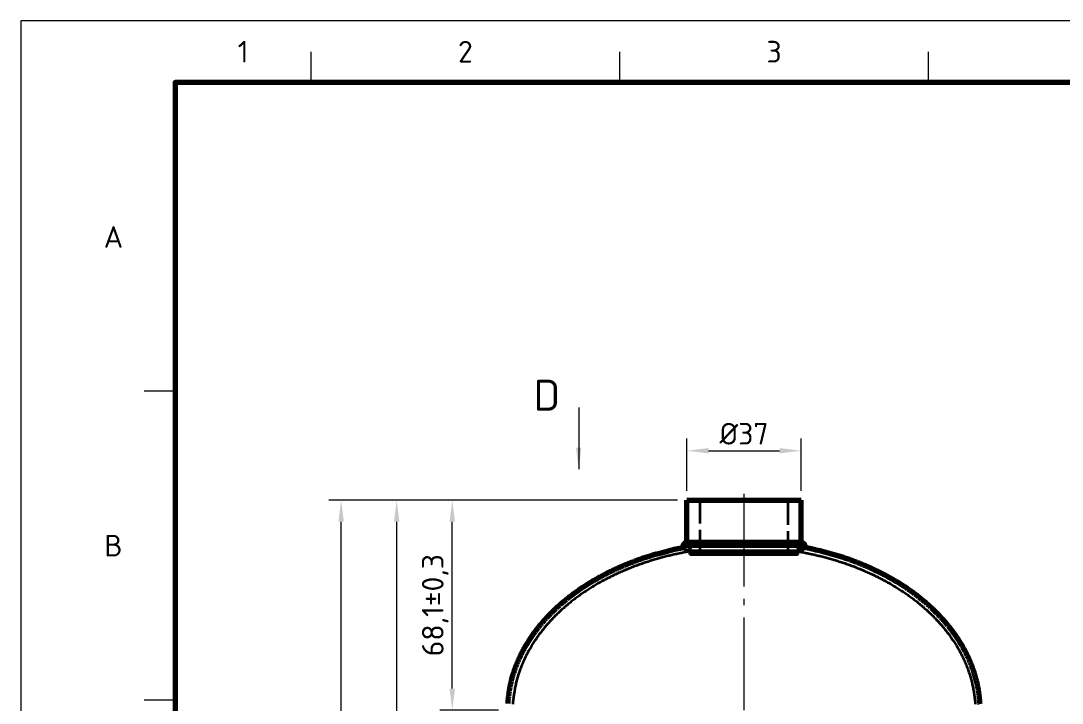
# Model space of a CAD drawing. Header units: millimetres. Extents: x 0 to 594, y 0 to 420.
# Drawn here: x 0 to 168.7, y 309.5 to 420 of the extents above; entities that cross this region are included whole.
import ezdxf
from ezdxf.enums import TextEntityAlignment as Align

# ---------------------------------------------------------------- set-up
doc = ezdxf.new("R2010")
doc.units = ezdxf.units.MM
doc.linetypes.add('IRAM-E-TRAZOS', pattern=[5, 4, -1])
doc.linetypes.add('IRAM-F-TRAZO-PUNTO', pattern=[20, 15, -2, 1, -2])
for name, color, linetype, lineweight in [('01-VISIBLE', 7, 'CONTINUOUS', 70), ('02-OCULTA', 4, 'IRAM-E-TRAZOS', 35), ('03-EJE', 1, 'IRAM-F-TRAZO-PUNTO', 18), ('04-COTA', 3, 'CONTINUOUS', 18), ('06-TEXTO', 7, 'CONTINUOUS', 25), ('07-RECUADRO', 7, 'CONTINUOUS', 70), ('08-FINA', 5, 'CONTINUOUS', 18)]:
    doc.layers.add(name, color=color, linetype=linetype, lineweight=lineweight)
doc.styles.add('ISO3098', font='isocpeur.ttf')
doc.dimstyles.new('FLAMA-IRAM', dxfattribs={"dimtxt": 3.5, "dimasz": 3.5, "dimexe": 2, "dimexo": 1.5, "dimgap": 1, "dimtad": 1, "dimdec": 1, "dimtxsty": 'ISO3098', "dimblk": 'IRAM_FLECHA', "dimblk1": 'IRAM_FLECHA', "dimblk2": 'IRAM_FLECHA', "dimcen": 2.5, "dimclrd": 3, "dimclre": 3, "dimclrt": 3, "dimazin": 3, "dimtfac": 1, "dimtmove": 0, "dimatfit": 3, "dimlwd": 18, "dimlwe": 18})

# ---------------------------------------------------------------- blocks, each defined once
blk = doc.blocks.new('IRAM_FLECHA')
blk.add_solid([(0, 0), (-1, 0.125), (-1, -0.125)])

msp = doc.modelspace()

# ---------------------------------------------------------------- hatches: boundary and pattern name
at = {"layer": '08-FINA'}
h = msp.add_hatch(color=7, dxfattribs=at)
h.dxf.hatch_style = 1
h.paths.add_polyline_path([(90.35, 347.375), (90.787, 350.875), (89.912, 350.875)])

# ---------------------------------------------------------------- linework, layer by layer
at = {"layer": '01-VISIBLE'}
for p, q in [((107.875, 335.515), (107.875, 342.375)), ((126.375, 335.515), (126.375, 342.375))]:
    msp.add_line(p, q, dxfattribs=at)
for points in [[(107.875, 342.375), (108.076, 342.375), (108.277, 342.375), (108.478, 342.375), (108.679, 342.375), (108.88, 342.375), (109.082, 342.375), (109.283, 342.375), (109.484, 342.375), (109.685, 342.375), (109.886, 342.375), (110.087, 342.375), (110.288, 342.375), (110.489, 342.375), (110.69, 342.375), (110.891, 342.375), (111.092, 342.375), (111.293, 342.375), (111.495, 342.375), (111.696, 342.375), (111.897, 342.375), (112.098, 342.375), (112.299, 342.375), (112.5, 342.375), (112.701, 342.375), (112.902, 342.375), (113.103, 342.375), (113.304, 342.375), (113.505, 342.375), (113.707, 342.375), (113.908, 342.375), (114.109, 342.375), (114.31, 342.375), (114.511, 342.375), (114.712, 342.375), (114.913, 342.375), (115.114, 342.375), (115.315, 342.375), (115.516, 342.375), (115.717, 342.375), (115.918, 342.375), (116.12, 342.375), (116.321, 342.375), (116.522, 342.375), (116.723, 342.375), (116.924, 342.375), (117.125, 342.375), (117.326, 342.375), (117.527, 342.375), (117.728, 342.375), (117.929, 342.375), (118.13, 342.375), (118.332, 342.375), (118.533, 342.375), (118.734, 342.375), (118.935, 342.375), (119.136, 342.375), (119.337, 342.375), (119.538, 342.375), (119.739, 342.375), (119.94, 342.375), (120.141, 342.375), (120.342, 342.375), (120.543, 342.375), (120.745, 342.375), (120.946, 342.375), (121.147, 342.375), (121.348, 342.375), (121.549, 342.375), (121.75, 342.375), (121.951, 342.375), (122.152, 342.375), (122.353, 342.375), (122.554, 342.375), (122.755, 342.375), (122.957, 342.375), (123.158, 342.375), (123.359, 342.375), (123.56, 342.375), (123.761, 342.375), (123.962, 342.375), (124.163, 342.375), (124.364, 342.375), (124.565, 342.375), (124.766, 342.375), (124.967, 342.375), (125.168, 342.375), (125.37, 342.375), (125.571, 342.375), (125.772, 342.375), (125.973, 342.375), (126.174, 342.375), (126.375, 342.375)], [(78.906, 309.454), (78.919, 309.655), (78.933, 309.855), (78.95, 310.055), (78.968, 310.255), (78.989, 310.455), (79.012, 310.655), (79.037, 310.854), (79.064, 311.053), (79.093, 311.252), (79.124, 311.451), (79.157, 311.649), (79.192, 311.847), (79.229, 312.044), (79.268, 312.241), (79.309, 312.438), (79.352, 312.634), (79.396, 312.83), (79.443, 313.025), (79.492, 313.22), (79.542, 313.415), (79.595, 313.609), (79.649, 313.802), (79.706, 313.995), (79.764, 314.187), (79.824, 314.379), (79.886, 314.57), (79.949, 314.761), (80.015, 314.951), (80.082, 315.14), (80.151, 315.328), (80.222, 315.516), (80.295, 315.704), (80.369, 315.89), (80.446, 316.076), (80.523, 316.261), (80.603, 316.446), (80.684, 316.63), (80.767, 316.813), (80.852, 316.995), (80.938, 317.176), (81.026, 317.357), (81.115, 317.537), (81.206, 317.716), (81.299, 317.894), (81.393, 318.072), (81.489, 318.248), (81.586, 318.424), (81.685, 318.599), (81.785, 318.773), (81.887, 318.947), (81.99, 319.119), (82.095, 319.29), (82.201, 319.461), (82.308, 319.631), (82.417, 319.8), (82.527, 319.968), (82.639, 320.135), (82.752, 320.301), (82.866, 320.466), (82.982, 320.63), (83.098, 320.794), (83.216, 320.957), (83.336, 321.118), (83.456, 321.279), (83.578, 321.439), (83.701, 321.598), (83.825, 321.755), (83.951, 321.912), (84.077, 322.068), (84.205, 322.223), (84.334, 322.377), (84.464, 322.531), (84.595, 322.683), (84.728, 322.834), (84.861, 322.984), (84.995, 323.133), (85.131, 323.282), (85.267, 323.429), (85.405, 323.576), (85.544, 323.721), (85.683, 323.866), (85.824, 324.009), (85.965, 324.152), (86.108, 324.293), (86.251, 324.434), (86.396, 324.574), (86.541, 324.713), (86.687, 324.85), (86.834, 324.987), (86.982, 325.123), (87.131, 325.258), (87.281, 325.392), (87.431, 325.525), (87.583, 325.657), (87.735, 325.788), (87.888, 325.918), (88.042, 326.047), (88.197, 326.175), (88.352, 326.303), (88.508, 326.429), (88.665, 326.554), (88.823, 326.679), (88.982, 326.802), (89.141, 326.925), (89.301, 327.046), (89.462, 327.167), (89.623, 327.286), (89.785, 327.405), (89.948, 327.523), (90.111, 327.64), (90.275, 327.756), (90.44, 327.871), (90.606, 327.985), (90.772, 328.098), (90.938, 328.21), (91.106, 328.321), (91.273, 328.432), (91.442, 328.541), (91.611, 328.649), (91.781, 328.757), (91.951, 328.864), (92.122, 328.969), (92.293, 329.074), (92.465, 329.178), (92.638, 329.281), (92.811, 329.383), (92.984, 329.485), (93.158, 329.585), (93.333, 329.684), (93.508, 329.783), (93.684, 329.88), (93.86, 329.977), (94.036, 330.073), (94.213, 330.168), (94.391, 330.262), (94.569, 330.356), (94.747, 330.448), (94.926, 330.54), (95.105, 330.63), (95.285, 330.72), (95.465, 330.809), (95.646, 330.897), (95.827, 330.984), (96.008, 331.07), (96.19, 331.155), (96.373, 331.239), (96.556, 331.322), (96.739, 331.404), (96.923, 331.486), (97.107, 331.566), (97.291, 331.646), (97.476, 331.725), (97.661, 331.803), (97.846, 331.88), (98.032, 331.957), (98.218, 332.032), (98.405, 332.107), (98.591, 332.182), (98.778, 332.255), (98.965, 332.328), (99.153, 332.401), (99.341, 332.472), (99.529, 332.543), (99.717, 332.614), (99.905, 332.683), (100.094, 332.752), (100.283, 332.82), (100.472, 332.887), (100.662, 332.953), (100.852, 333.018), (101.043, 333.081), (101.234, 333.144), (101.425, 333.204), (101.617, 333.264), (101.809, 333.323), (102.002, 333.38), (102.195, 333.437), (102.388, 333.492), (102.581, 333.547), (102.775, 333.6), (102.969, 333.653), (103.163, 333.705), (103.357, 333.757), (103.551, 333.808), (103.746, 333.858), (103.94, 333.909), (104.135, 333.959), (104.329, 334.009), (104.524, 334.059), (104.718, 334.109), (104.913, 334.159), (105.107, 334.211), (105.301, 334.263), (105.494, 334.319), (105.687, 334.374), (105.882, 334.423), (106.078, 334.466), (106.275, 334.506), (106.472, 334.544), (106.67, 334.581), (106.868, 334.617), (107.066, 334.652), (107.264, 334.686)], [(107.875, 335.515), (107.709, 335.493), (107.555, 335.429), (107.422, 335.328), (107.321, 335.195), (107.257, 335.041), (107.235, 334.875)], [(107.875, 335.515), (107.875, 335.515), (107.875, 335.515), (107.875, 335.515), (107.875, 335.515), (107.875, 335.515), (107.875, 335.515)], [(126.375, 335.515), (126.174, 335.515), (125.973, 335.515), (125.772, 335.515), (125.571, 335.515), (125.37, 335.515), (125.168, 335.515), (124.967, 335.515), (124.766, 335.515), (124.565, 335.515), (124.364, 335.515), (124.163, 335.515), (123.962, 335.515), (123.761, 335.515), (123.56, 335.515), (123.359, 335.515), (123.158, 335.515), (122.957, 335.515), (122.755, 335.515), (122.554, 335.515), (122.353, 335.515), (122.152, 335.515), (121.951, 335.515), (121.75, 335.515), (121.549, 335.515), (121.348, 335.515), (121.147, 335.515), (120.946, 335.515), (120.745, 335.515), (120.543, 335.515), (120.342, 335.515), (120.141, 335.515), (119.94, 335.515), (119.739, 335.515), (119.538, 335.515), (119.337, 335.515), (119.136, 335.515), (118.935, 335.515), (118.734, 335.515), (118.533, 335.515), (118.332, 335.515), (118.13, 335.515), (117.929, 335.515), (117.728, 335.515), (117.527, 335.515), (117.326, 335.515), (117.125, 335.515), (116.924, 335.515), (116.723, 335.515), (116.522, 335.515), (116.321, 335.515), (116.12, 335.515), (115.918, 335.515), (115.717, 335.515), (115.516, 335.515), (115.315, 335.515), (115.114, 335.515), (114.913, 335.515), (114.712, 335.515), (114.511, 335.515), (114.31, 335.515), (114.109, 335.515), (113.908, 335.515), (113.707, 335.515), (113.505, 335.515), (113.304, 335.515), (113.103, 335.515), (112.902, 335.515), (112.701, 335.515), (112.5, 335.515), (112.299, 335.515), (112.098, 335.515), (111.897, 335.515), (111.696, 335.515), (111.495, 335.515), (111.293, 335.515), (111.092, 335.515), (110.891, 335.515), (110.69, 335.515), (110.489, 335.515), (110.288, 335.515), (110.087, 335.515), (109.886, 335.515), (109.685, 335.515), (109.484, 335.515), (109.283, 335.515), (109.082, 335.515), (108.88, 335.515), (108.679, 335.515), (108.478, 335.515), (108.277, 335.515), (108.076, 335.515), (107.875, 335.515)], [(155.349, 309.347), (155.338, 309.547), (155.325, 309.747), (155.309, 309.946), (155.292, 310.146), (155.272, 310.345), (155.251, 310.544), (155.227, 310.742), (155.201, 310.941), (155.174, 311.139), (155.144, 311.337), (155.112, 311.534), (155.079, 311.731), (155.043, 311.928), (155.006, 312.125), (154.966, 312.321), (154.925, 312.517), (154.881, 312.712), (154.836, 312.907), (154.789, 313.101), (154.739, 313.295), (154.688, 313.488), (154.635, 313.681), (154.58, 313.874), (154.523, 314.066), (154.465, 314.257), (154.404, 314.448), (154.342, 314.638), (154.278, 314.827), (154.212, 315.016), (154.144, 315.204), (154.075, 315.392), (154.004, 315.579), (153.931, 315.765), (153.856, 315.951), (153.78, 316.136), (153.701, 316.32), (153.622, 316.503), (153.54, 316.686), (153.457, 316.868), (153.372, 317.049), (153.286, 317.23), (153.198, 317.409), (153.109, 317.588), (153.017, 317.767), (152.925, 317.944), (152.831, 318.12), (152.735, 318.296), (152.638, 318.471), (152.539, 318.645), (152.439, 318.818), (152.337, 318.99), (152.234, 319.162), (152.129, 319.332), (152.024, 319.502), (151.916, 319.671), (151.808, 319.839), (151.698, 320.006), (151.586, 320.172), (151.473, 320.338), (151.359, 320.502), (151.244, 320.665), (151.127, 320.828), (151.01, 320.99), (150.891, 321.15), (150.77, 321.31), (150.649, 321.469), (150.526, 321.627), (150.402, 321.784), (150.277, 321.94), (150.15, 322.095), (150.023, 322.25), (149.894, 322.403), (149.765, 322.555), (149.634, 322.707), (149.502, 322.857), (149.369, 323.006), (149.235, 323.155), (149.1, 323.303), (148.964, 323.449), (148.827, 323.595), (148.689, 323.74), (148.55, 323.883), (148.41, 324.026), (148.268, 324.168), (148.126, 324.309), (147.984, 324.449), (147.84, 324.588), (147.695, 324.726), (147.549, 324.863), (147.403, 324.999), (147.255, 325.135), (147.107, 325.269), (146.958, 325.402), (146.808, 325.535), (146.657, 325.666), (146.505, 325.796), (146.353, 325.926), (146.199, 326.054), (146.045, 326.182), (145.89, 326.309), (145.735, 326.434), (145.578, 326.559), (145.421, 326.683), (145.263, 326.806), (145.105, 326.928), (144.945, 327.049), (144.785, 327.169), (144.625, 327.288), (144.463, 327.406), (144.301, 327.524), (144.138, 327.64), (143.975, 327.756), (143.811, 327.87), (143.646, 327.984), (143.481, 328.096), (143.315, 328.208), (143.148, 328.319), (142.981, 328.429), (142.813, 328.538), (142.645, 328.646), (142.476, 328.753), (142.307, 328.859), (142.136, 328.964), (141.966, 329.069), (141.795, 329.172), (141.623, 329.275), (141.451, 329.377), (141.278, 329.477), (141.104, 329.577), (140.931, 329.676), (140.756, 329.775), (140.582, 329.872), (140.406, 329.968), (140.231, 330.064), (140.054, 330.159), (139.878, 330.253), (139.701, 330.346), (139.523, 330.438), (139.345, 330.529), (139.166, 330.619), (138.987, 330.709), (138.808, 330.797), (138.628, 330.885), (138.448, 330.972), (138.267, 331.058), (138.086, 331.142), (137.904, 331.226), (137.722, 331.309), (137.54, 331.392), (137.357, 331.473), (137.174, 331.553), (136.99, 331.633), (136.806, 331.711), (136.622, 331.789), (136.437, 331.866), (136.253, 331.942), (136.067, 332.018), (135.882, 332.093), (135.696, 332.167), (135.51, 332.241), (135.324, 332.313), (135.137, 332.386), (134.95, 332.457), (134.763, 332.528), (134.576, 332.598), (134.388, 332.668), (134.2, 332.737), (134.012, 332.804), (133.823, 332.871), (133.634, 332.937), (133.445, 333.001), (133.255, 333.065), (133.065, 333.127), (132.875, 333.189), (132.684, 333.249), (132.493, 333.307), (132.301, 333.365), (132.109, 333.421), (131.917, 333.477), (131.724, 333.531), (131.532, 333.585), (131.339, 333.637), (131.145, 333.689), (130.952, 333.741), (130.759, 333.792), (130.565, 333.842), (130.372, 333.893), (130.178, 333.943), (129.984, 333.993), (129.79, 334.042), (129.597, 334.092), (129.403, 334.142), (129.209, 334.193), (129.016, 334.245), (128.823, 334.299), (128.631, 334.354), (128.438, 334.406), (128.243, 334.451), (128.047, 334.492), (127.851, 334.53), (127.654, 334.567), (127.457, 334.603), (127.26, 334.638), (127.063, 334.673), (126.866, 334.707), (126.669, 334.741), (126.472, 334.774), (126.275, 334.808), (126.077, 334.841), (125.88, 334.874)], [(126.375, 335.515), (126.375, 335.515), (126.375, 335.515), (126.375, 335.515), (126.375, 335.515), (126.375, 335.515), (126.375, 335.515)]]:
    msp.add_lwpolyline(points, dxfattribs=at)
msp.add_arc((126.375, 334.875), 0.64, 0, 90, dxfattribs=at)
at = {"layer": '02-OCULTA'}
for p, q in [((110.031, 333.565), (110.031, 342.375)), ((124.219, 342.375), (124.219, 333.565)), ((107.875, 334.875), (107.875, 335.515)), ((108.37, 333.565), (108.37, 334.875)), ((108.375, 334.875), (108.375, 334.065)), ((125.875, 334.875), (125.875, 334.065)), ((125.88, 333.565), (125.88, 334.875)), ((126.375, 334.875), (126.375, 335.515))]:
    msp.add_line(p, q, dxfattribs=at)
for points in [[(126.375, 342.375), (126.174, 342.375), (125.973, 342.375), (125.772, 342.375), (125.571, 342.375), (125.37, 342.375), (125.168, 342.375), (124.967, 342.375), (124.766, 342.375), (124.565, 342.375), (124.364, 342.375), (124.163, 342.375), (123.962, 342.375), (123.761, 342.375), (123.56, 342.375), (123.359, 342.375), (123.158, 342.375), (122.957, 342.375), (122.755, 342.375), (122.554, 342.375), (122.353, 342.375), (122.152, 342.375), (121.951, 342.375), (121.75, 342.375), (121.549, 342.375), (121.348, 342.375), (121.147, 342.375), (120.946, 342.375), (120.745, 342.375), (120.543, 342.375), (120.342, 342.375), (120.141, 342.375), (119.94, 342.375), (119.739, 342.375), (119.538, 342.375), (119.337, 342.375), (119.136, 342.375), (118.935, 342.375), (118.734, 342.375), (118.533, 342.375), (118.332, 342.375), (118.13, 342.375), (117.929, 342.375), (117.728, 342.375), (117.527, 342.375), (117.326, 342.375), (117.125, 342.375), (116.924, 342.375), (116.723, 342.375), (116.522, 342.375), (116.321, 342.375), (116.12, 342.375), (115.918, 342.375), (115.717, 342.375), (115.516, 342.375), (115.315, 342.375), (115.114, 342.375), (114.913, 342.375), (114.712, 342.375), (114.511, 342.375), (114.31, 342.375), (114.109, 342.375), (113.908, 342.375), (113.707, 342.375), (113.505, 342.375), (113.304, 342.375), (113.103, 342.375), (112.902, 342.375), (112.701, 342.375), (112.5, 342.375), (112.299, 342.375), (112.098, 342.375), (111.897, 342.375), (111.696, 342.375), (111.495, 342.375), (111.293, 342.375), (111.092, 342.375), (110.891, 342.375), (110.69, 342.375), (110.489, 342.375), (110.288, 342.375), (110.087, 342.375), (109.886, 342.375), (109.685, 342.375), (109.484, 342.375), (109.283, 342.375), (109.082, 342.375), (108.88, 342.375), (108.679, 342.375), (108.478, 342.375), (108.277, 342.375), (108.076, 342.375), (107.875, 342.375)], [(124.219, 342.375), (124.016, 342.375), (123.814, 342.375), (123.611, 342.375), (123.408, 342.375), (123.206, 342.375), (123.003, 342.375), (122.8, 342.375), (122.598, 342.375), (122.395, 342.375), (122.192, 342.375), (121.989, 342.375), (121.787, 342.375), (121.584, 342.375), (121.381, 342.375), (121.179, 342.375), (120.976, 342.375), (120.773, 342.375), (120.571, 342.375), (120.368, 342.375), (120.165, 342.375), (119.963, 342.375), (119.76, 342.375), (119.557, 342.375), (119.355, 342.375), (119.152, 342.375), (118.949, 342.375), (118.746, 342.375), (118.544, 342.375), (118.341, 342.375), (118.138, 342.375), (117.936, 342.375), (117.733, 342.375), (117.53, 342.375), (117.328, 342.375), (117.125, 342.375), (116.922, 342.375), (116.72, 342.375), (116.517, 342.375), (116.314, 342.375), (116.112, 342.375), (115.909, 342.375), (115.706, 342.375), (115.504, 342.375), (115.301, 342.375), (115.098, 342.375), (114.895, 342.375), (114.693, 342.375), (114.49, 342.375), (114.287, 342.375), (114.085, 342.375), (113.882, 342.375), (113.679, 342.375), (113.477, 342.375), (113.274, 342.375), (113.071, 342.375), (112.869, 342.375), (112.666, 342.375), (112.463, 342.375), (112.261, 342.375), (112.058, 342.375), (111.855, 342.375), (111.652, 342.375), (111.45, 342.375), (111.247, 342.375), (111.044, 342.375), (110.842, 342.375), (110.639, 342.375), (110.436, 342.375), (110.234, 342.375), (110.031, 342.375)], [(110.031, 342.375), (110.234, 342.375), (110.436, 342.375), (110.639, 342.375), (110.842, 342.375), (111.044, 342.375), (111.247, 342.375), (111.45, 342.375), (111.652, 342.375), (111.855, 342.375), (112.058, 342.375), (112.261, 342.375), (112.463, 342.375), (112.666, 342.375), (112.869, 342.375), (113.071, 342.375), (113.274, 342.375), (113.477, 342.375), (113.679, 342.375), (113.882, 342.375), (114.085, 342.375), (114.287, 342.375), (114.49, 342.375), (114.693, 342.375), (114.895, 342.375), (115.098, 342.375), (115.301, 342.375), (115.504, 342.375), (115.706, 342.375), (115.909, 342.375), (116.112, 342.375), (116.314, 342.375), (116.517, 342.375), (116.72, 342.375), (116.922, 342.375), (117.125, 342.375), (117.328, 342.375), (117.53, 342.375), (117.733, 342.375), (117.936, 342.375), (118.138, 342.375), (118.341, 342.375), (118.544, 342.375), (118.746, 342.375), (118.949, 342.375), (119.152, 342.375), (119.355, 342.375), (119.557, 342.375), (119.76, 342.375), (119.963, 342.375), (120.165, 342.375), (120.368, 342.375), (120.571, 342.375), (120.773, 342.375), (120.976, 342.375), (121.179, 342.375), (121.381, 342.375), (121.584, 342.375), (121.787, 342.375), (121.989, 342.375), (122.192, 342.375), (122.395, 342.375), (122.598, 342.375), (122.8, 342.375), (123.003, 342.375), (123.206, 342.375), (123.408, 342.375), (123.611, 342.375), (123.814, 342.375), (124.016, 342.375), (124.219, 342.375)], [(108.375, 334.065), (108.177, 334.031), (107.979, 333.997), (107.782, 333.961), (107.584, 333.925), (107.387, 333.888), (107.19, 333.85), (106.993, 333.811), (106.796, 333.771), (106.599, 333.731), (106.402, 333.69), (106.206, 333.648), (106.01, 333.606), (105.814, 333.562), (105.618, 333.518), (105.422, 333.473), (105.227, 333.427), (105.031, 333.38), (104.836, 333.333), (104.641, 333.285), (104.446, 333.236), (104.252, 333.186), (104.058, 333.135), (103.863, 333.084), (103.67, 333.031), (103.476, 332.978), (103.282, 332.924), (103.089, 332.87), (102.896, 332.814), (102.704, 332.758), (102.511, 332.701), (102.319, 332.643), (102.127, 332.584), (101.935, 332.524), (101.744, 332.464), (101.552, 332.402), (101.361, 332.34), (101.171, 332.277), (100.98, 332.214), (100.79, 332.149), (100.6, 332.083), (100.411, 332.017), (100.221, 331.95), (100.032, 331.882), (99.844, 331.813), (99.655, 331.744), (99.467, 331.673), (99.28, 331.602), (99.092, 331.529), (98.905, 331.456), (98.719, 331.382), (98.532, 331.308), (98.346, 331.232), (98.161, 331.155), (97.975, 331.078), (97.79, 331), (97.606, 330.921), (97.421, 330.841), (97.238, 330.76), (97.054, 330.678), (96.871, 330.596), (96.689, 330.512), (96.506, 330.428), (96.324, 330.343), (96.143, 330.256), (95.962, 330.169), (95.782, 330.082), (95.601, 329.993), (95.422, 329.903), (95.242, 329.813), (95.064, 329.721), (94.885, 329.629), (94.708, 329.535), (94.53, 329.441), (94.353, 329.346), (94.177, 329.25), (94.001, 329.153), (93.826, 329.055), (93.651, 328.957), (93.476, 328.857), (93.303, 328.756), (93.129, 328.655), (92.957, 328.552), (92.785, 328.449), (92.613, 328.345), (92.442, 328.24), (92.271, 328.133), (92.102, 328.026), (91.932, 327.918), (91.764, 327.809), (91.596, 327.699), (91.428, 327.589), (91.261, 327.477), (91.095, 327.364), (90.93, 327.25), (90.765, 327.136), (90.601, 327.02), (90.437, 326.903), (90.274, 326.786), (90.112, 326.667), (89.951, 326.548), (89.79, 326.427), (89.63, 326.306), (89.471, 326.184), (89.312, 326.06), (89.155, 325.936), (88.998, 325.811), (88.842, 325.684), (88.686, 325.557), (88.532, 325.429), (88.378, 325.3), (88.225, 325.169), (88.073, 325.038), (87.922, 324.906), (87.771, 324.773), (87.622, 324.639), (87.473, 324.504), (87.326, 324.368), (87.179, 324.231), (87.033, 324.093), (86.888, 323.954), (86.744, 323.814), (86.601, 323.673), (86.459, 323.531), (86.318, 323.388), (86.178, 323.244), (86.039, 323.099), (85.902, 322.953), (85.765, 322.806), (85.629, 322.658), (85.494, 322.509), (85.361, 322.359), (85.228, 322.208), (85.097, 322.056), (84.967, 321.903), (84.838, 321.749), (84.71, 321.594), (84.583, 321.438), (84.458, 321.281), (84.334, 321.124), (84.211, 320.965), (84.089, 320.805), (83.969, 320.644), (83.849, 320.483), (83.731, 320.32), (83.615, 320.157), (83.5, 319.992), (83.386, 319.827), (83.273, 319.66), (83.162, 319.493), (83.052, 319.325), (82.944, 319.156), (82.837, 318.986), (82.732, 318.815), (82.628, 318.643), (82.526, 318.47), (82.425, 318.297), (82.325, 318.122), (82.228, 317.947), (82.132, 317.77), (82.037, 317.593), (81.944, 317.415), (81.853, 317.236), (81.763, 317.057), (81.675, 316.876), (81.589, 316.695), (81.505, 316.512), (81.422, 316.329), (81.342, 316.145), (81.263, 315.961), (81.185, 315.776), (81.109, 315.59), (81.034, 315.403), (80.961, 315.216), (80.89, 315.029), (80.82, 314.84), (80.752, 314.651), (80.686, 314.462), (80.622, 314.271), (80.56, 314.08), (80.5, 313.889), (80.443, 313.696), (80.388, 313.503), (80.335, 313.309), (80.285, 313.115), (80.237, 312.92), (80.191, 312.724), (80.148, 312.528), (80.108, 312.332), (80.069, 312.134), (80.033, 311.937), (79.997, 311.739), (79.962, 311.542), (79.929, 311.344), (79.897, 311.145), (79.866, 310.947), (79.835, 310.748), (79.805, 310.55), (79.775, 310.351), (79.749, 310.152), (79.727, 309.953), (79.709, 309.753), (79.697, 309.552), (79.689, 309.352)], [(107.235, 334.875), (107.257, 334.709), (107.321, 334.555), (107.422, 334.422), (107.555, 334.321), (107.709, 334.257), (107.875, 334.235)], [(107.264, 334.686), (107.449, 334.718), (107.634, 334.75), (107.819, 334.781), (108.004, 334.813), (108.19, 334.844), (108.375, 334.875)], [(126.375, 335.515), (126.174, 335.515), (125.973, 335.515), (125.772, 335.515), (125.571, 335.515), (125.37, 335.515), (125.168, 335.515), (124.967, 335.515), (124.766, 335.515), (124.565, 335.515), (124.364, 335.515), (124.163, 335.515), (123.962, 335.515), (123.761, 335.515), (123.56, 335.515), (123.359, 335.515), (123.158, 335.515), (122.957, 335.515), (122.755, 335.515), (122.554, 335.515), (122.353, 335.515), (122.152, 335.515), (121.951, 335.515), (121.75, 335.515), (121.549, 335.515), (121.348, 335.515), (121.147, 335.515), (120.946, 335.515), (120.745, 335.515), (120.543, 335.515), (120.342, 335.515), (120.141, 335.515), (119.94, 335.515), (119.739, 335.515), (119.538, 335.515), (119.337, 335.515), (119.136, 335.515), (118.935, 335.515), (118.734, 335.515), (118.533, 335.515), (118.332, 335.515), (118.13, 335.515), (117.929, 335.515), (117.728, 335.515), (117.527, 335.515), (117.326, 335.515), (117.125, 335.515), (116.924, 335.515), (116.723, 335.515), (116.522, 335.515), (116.321, 335.515), (116.12, 335.515), (115.918, 335.515), (115.717, 335.515), (115.516, 335.515), (115.315, 335.515), (115.114, 335.515), (114.913, 335.515), (114.712, 335.515), (114.511, 335.515), (114.31, 335.515), (114.109, 335.515), (113.908, 335.515), (113.707, 335.515), (113.505, 335.515), (113.304, 335.515), (113.103, 335.515), (112.902, 335.515), (112.701, 335.515), (112.5, 335.515), (112.299, 335.515), (112.098, 335.515), (111.897, 335.515), (111.696, 335.515), (111.495, 335.515), (111.293, 335.515), (111.092, 335.515), (110.891, 335.515), (110.69, 335.515), (110.489, 335.515), (110.288, 335.515), (110.087, 335.515), (109.886, 335.515), (109.685, 335.515), (109.484, 335.515), (109.283, 335.515), (109.082, 335.515), (108.88, 335.515), (108.679, 335.515), (108.478, 335.515), (108.277, 335.515), (108.076, 335.515), (107.875, 335.515)], [(107.875, 335.515), (108.073, 335.484), (108.251, 335.393), (108.393, 335.251), (108.484, 335.073), (108.515, 334.875), (108.484, 334.677), (108.393, 334.499), (108.251, 334.357), (108.073, 334.266), (107.875, 334.235)], [(126.375, 334.875), (126.174, 334.875), (125.973, 334.875), (125.772, 334.875), (125.571, 334.875), (125.37, 334.875), (125.168, 334.875), (124.967, 334.875), (124.766, 334.875), (124.565, 334.875), (124.364, 334.875), (124.163, 334.875), (123.962, 334.875), (123.761, 334.875), (123.56, 334.875), (123.359, 334.875), (123.158, 334.875), (122.957, 334.875), (122.755, 334.875), (122.554, 334.875), (122.353, 334.875), (122.152, 334.875), (121.951, 334.875), (121.75, 334.875), (121.549, 334.875), (121.348, 334.875), (121.147, 334.875), (120.946, 334.875), (120.745, 334.875), (120.543, 334.875), (120.342, 334.875), (120.141, 334.875), (119.94, 334.875), (119.739, 334.875), (119.538, 334.875), (119.337, 334.875), (119.136, 334.875), (118.935, 334.875), (118.734, 334.875), (118.533, 334.875), (118.332, 334.875), (118.13, 334.875), (117.929, 334.875), (117.728, 334.875), (117.527, 334.875), (117.326, 334.875), (117.125, 334.875), (116.924, 334.875), (116.723, 334.875), (116.522, 334.875), (116.321, 334.875), (116.12, 334.875), (115.918, 334.875), (115.717, 334.875), (115.516, 334.875), (115.315, 334.875), (115.114, 334.875), (114.913, 334.875), (114.712, 334.875), (114.511, 334.875), (114.31, 334.875), (114.109, 334.875), (113.908, 334.875), (113.707, 334.875), (113.505, 334.875), (113.304, 334.875), (113.103, 334.875), (112.902, 334.875), (112.701, 334.875), (112.5, 334.875), (112.299, 334.875), (112.098, 334.875), (111.897, 334.875), (111.696, 334.875), (111.495, 334.875), (111.293, 334.875), (111.092, 334.875), (110.891, 334.875), (110.69, 334.875), (110.489, 334.875), (110.288, 334.875), (110.087, 334.875), (109.886, 334.875), (109.685, 334.875), (109.484, 334.875), (109.283, 334.875), (109.082, 334.875), (108.88, 334.875), (108.679, 334.875), (108.478, 334.875), (108.277, 334.875), (108.076, 334.875), (107.875, 334.875)], [(107.875, 334.875), (108.076, 334.875), (108.277, 334.875), (108.478, 334.875), (108.679, 334.875), (108.88, 334.875), (109.082, 334.875), (109.283, 334.875), (109.484, 334.875), (109.685, 334.875), (109.886, 334.875), (110.087, 334.875), (110.288, 334.875), (110.489, 334.875), (110.69, 334.875), (110.891, 334.875), (111.092, 334.875), (111.293, 334.875), (111.495, 334.875), (111.696, 334.875), (111.897, 334.875), (112.098, 334.875), (112.299, 334.875), (112.5, 334.875), (112.701, 334.875), (112.902, 334.875), (113.103, 334.875), (113.304, 334.875), (113.505, 334.875), (113.707, 334.875), (113.908, 334.875), (114.109, 334.875), (114.31, 334.875), (114.511, 334.875), (114.712, 334.875), (114.913, 334.875), (115.114, 334.875), (115.315, 334.875), (115.516, 334.875), (115.717, 334.875), (115.918, 334.875), (116.12, 334.875), (116.321, 334.875), (116.522, 334.875), (116.723, 334.875), (116.924, 334.875), (117.125, 334.875), (117.326, 334.875), (117.527, 334.875), (117.728, 334.875), (117.929, 334.875), (118.13, 334.875), (118.332, 334.875), (118.533, 334.875), (118.734, 334.875), (118.935, 334.875), (119.136, 334.875), (119.337, 334.875), (119.538, 334.875), (119.739, 334.875), (119.94, 334.875), (120.141, 334.875), (120.342, 334.875), (120.543, 334.875), (120.745, 334.875), (120.946, 334.875), (121.147, 334.875), (121.348, 334.875), (121.549, 334.875), (121.75, 334.875), (121.951, 334.875), (122.152, 334.875), (122.353, 334.875), (122.554, 334.875), (122.755, 334.875), (122.957, 334.875), (123.158, 334.875), (123.359, 334.875), (123.56, 334.875), (123.761, 334.875), (123.962, 334.875), (124.163, 334.875), (124.364, 334.875), (124.565, 334.875), (124.766, 334.875), (124.967, 334.875), (125.168, 334.875), (125.37, 334.875), (125.571, 334.875), (125.772, 334.875), (125.973, 334.875), (126.174, 334.875), (126.375, 334.875)], [(107.875, 334.235), (108.076, 334.235), (108.277, 334.235), (108.478, 334.235), (108.679, 334.235), (108.88, 334.235), (109.082, 334.235), (109.283, 334.235), (109.484, 334.235), (109.685, 334.235), (109.886, 334.235), (110.087, 334.235), (110.288, 334.235), (110.489, 334.235), (110.69, 334.235), (110.891, 334.235), (111.092, 334.235), (111.293, 334.235), (111.495, 334.235), (111.696, 334.235), (111.897, 334.235), (112.098, 334.235), (112.299, 334.235), (112.5, 334.235), (112.701, 334.235), (112.902, 334.235), (113.103, 334.235), (113.304, 334.235), (113.505, 334.235), (113.707, 334.235), (113.908, 334.235), (114.109, 334.235), (114.31, 334.235), (114.511, 334.235), (114.712, 334.235), (114.913, 334.235), (115.114, 334.235), (115.315, 334.235), (115.516, 334.235), (115.717, 334.235), (115.918, 334.235), (116.12, 334.235), (116.321, 334.235), (116.522, 334.235), (116.723, 334.235), (116.924, 334.235), (117.125, 334.235), (117.326, 334.235), (117.527, 334.235), (117.728, 334.235), (117.929, 334.235), (118.13, 334.235), (118.332, 334.235), (118.533, 334.235), (118.734, 334.235), (118.935, 334.235), (119.136, 334.235), (119.337, 334.235), (119.538, 334.235), (119.739, 334.235), (119.94, 334.235), (120.141, 334.235), (120.342, 334.235), (120.543, 334.235), (120.745, 334.235), (120.946, 334.235), (121.147, 334.235), (121.348, 334.235), (121.549, 334.235), (121.75, 334.235), (121.951, 334.235), (122.152, 334.235), (122.353, 334.235), (122.554, 334.235), (122.755, 334.235), (122.957, 334.235), (123.158, 334.235), (123.359, 334.235), (123.56, 334.235), (123.761, 334.235), (123.962, 334.235), (124.163, 334.235), (124.364, 334.235), (124.565, 334.235), (124.766, 334.235), (124.967, 334.235), (125.168, 334.235), (125.37, 334.235), (125.571, 334.235), (125.772, 334.235), (125.973, 334.235), (126.174, 334.235), (126.375, 334.235)], [(107.875, 334.235), (108.076, 334.235), (108.277, 334.235), (108.478, 334.235), (108.679, 334.235), (108.88, 334.235), (109.082, 334.235), (109.283, 334.235), (109.484, 334.235), (109.685, 334.235), (109.886, 334.235), (110.087, 334.235), (110.288, 334.235), (110.489, 334.235), (110.69, 334.235), (110.891, 334.235), (111.092, 334.235), (111.293, 334.235), (111.495, 334.235), (111.696, 334.235), (111.897, 334.235), (112.098, 334.235), (112.299, 334.235), (112.5, 334.235), (112.701, 334.235), (112.902, 334.235), (113.103, 334.235), (113.304, 334.235), (113.505, 334.235), (113.707, 334.235), (113.908, 334.235), (114.109, 334.235), (114.31, 334.235), (114.511, 334.235), (114.712, 334.235), (114.913, 334.235), (115.114, 334.235), (115.315, 334.235), (115.516, 334.235), (115.717, 334.235), (115.918, 334.235), (116.12, 334.235), (116.321, 334.235), (116.522, 334.235), (116.723, 334.235), (116.924, 334.235), (117.125, 334.235), (117.326, 334.235), (117.527, 334.235), (117.728, 334.235), (117.929, 334.235), (118.13, 334.235), (118.332, 334.235), (118.533, 334.235), (118.734, 334.235), (118.935, 334.235), (119.136, 334.235), (119.337, 334.235), (119.538, 334.235), (119.739, 334.235), (119.94, 334.235), (120.141, 334.235), (120.342, 334.235), (120.543, 334.235), (120.745, 334.235), (120.946, 334.235), (121.147, 334.235), (121.348, 334.235), (121.549, 334.235), (121.75, 334.235), (121.951, 334.235), (122.152, 334.235), (122.353, 334.235), (122.554, 334.235), (122.755, 334.235), (122.957, 334.235), (123.158, 334.235), (123.359, 334.235), (123.56, 334.235), (123.761, 334.235), (123.962, 334.235), (124.163, 334.235), (124.364, 334.235), (124.565, 334.235), (124.766, 334.235), (124.967, 334.235), (125.168, 334.235), (125.37, 334.235), (125.571, 334.235), (125.772, 334.235), (125.973, 334.235), (126.174, 334.235), (126.375, 334.235)], [(125.88, 334.875), (125.679, 334.875), (125.477, 334.875), (125.276, 334.875), (125.075, 334.875), (124.874, 334.875), (124.672, 334.875), (124.471, 334.875), (124.27, 334.875), (124.069, 334.875), (123.867, 334.875), (123.666, 334.875), (123.465, 334.875), (123.264, 334.875), (123.062, 334.875), (122.861, 334.875), (122.66, 334.875), (122.459, 334.875), (122.257, 334.875), (122.056, 334.875), (121.855, 334.875), (121.653, 334.875), (121.452, 334.875), (121.251, 334.875), (121.05, 334.875), (120.848, 334.875), (120.647, 334.875), (120.446, 334.875), (120.245, 334.875), (120.043, 334.875), (119.842, 334.875), (119.641, 334.875), (119.44, 334.875), (119.238, 334.875), (119.037, 334.875), (118.836, 334.875), (118.634, 334.875), (118.433, 334.875), (118.232, 334.875), (118.031, 334.875), (117.829, 334.875), (117.628, 334.875), (117.427, 334.875), (117.226, 334.875), (117.024, 334.875), (116.823, 334.875), (116.622, 334.875), (116.421, 334.875), (116.219, 334.875), (116.018, 334.875), (115.817, 334.875), (115.616, 334.875), (115.414, 334.875), (115.213, 334.875), (115.012, 334.875), (114.81, 334.875), (114.609, 334.875), (114.408, 334.875), (114.207, 334.875), (114.005, 334.875), (113.804, 334.875), (113.603, 334.875), (113.402, 334.875), (113.2, 334.875), (112.999, 334.875), (112.798, 334.875), (112.597, 334.875), (112.395, 334.875), (112.194, 334.875), (111.993, 334.875), (111.791, 334.875), (111.59, 334.875), (111.389, 334.875), (111.188, 334.875), (110.986, 334.875), (110.785, 334.875), (110.584, 334.875), (110.383, 334.875), (110.181, 334.875), (109.98, 334.875), (109.779, 334.875), (109.578, 334.875), (109.376, 334.875), (109.175, 334.875), (108.974, 334.875), (108.773, 334.875), (108.571, 334.875), (108.37, 334.875)], [(108.37, 334.875), (108.571, 334.875), (108.773, 334.875), (108.974, 334.875), (109.175, 334.875), (109.376, 334.875), (109.578, 334.875), (109.779, 334.875), (109.98, 334.875), (110.181, 334.875), (110.383, 334.875), (110.584, 334.875), (110.785, 334.875), (110.986, 334.875), (111.188, 334.875), (111.389, 334.875), (111.59, 334.875), (111.791, 334.875), (111.993, 334.875), (112.194, 334.875), (112.395, 334.875), (112.597, 334.875), (112.798, 334.875), (112.999, 334.875), (113.2, 334.875), (113.402, 334.875), (113.603, 334.875), (113.804, 334.875), (114.005, 334.875), (114.207, 334.875), (114.408, 334.875), (114.609, 334.875), (114.81, 334.875), (115.012, 334.875), (115.213, 334.875), (115.414, 334.875), (115.616, 334.875), (115.817, 334.875), (116.018, 334.875), (116.219, 334.875), (116.421, 334.875), (116.622, 334.875), (116.823, 334.875), (117.024, 334.875), (117.226, 334.875), (117.427, 334.875), (117.628, 334.875), (117.829, 334.875), (118.031, 334.875), (118.232, 334.875), (118.433, 334.875), (118.634, 334.875), (118.836, 334.875), (119.037, 334.875), (119.238, 334.875), (119.44, 334.875), (119.641, 334.875), (119.842, 334.875), (120.043, 334.875), (120.245, 334.875), (120.446, 334.875), (120.647, 334.875), (120.848, 334.875), (121.05, 334.875), (121.251, 334.875), (121.452, 334.875), (121.653, 334.875), (121.855, 334.875), (122.056, 334.875), (122.257, 334.875), (122.459, 334.875), (122.66, 334.875), (122.861, 334.875), (123.062, 334.875), (123.264, 334.875), (123.465, 334.875), (123.666, 334.875), (123.867, 334.875), (124.069, 334.875), (124.27, 334.875), (124.471, 334.875), (124.672, 334.875), (124.874, 334.875), (125.075, 334.875), (125.276, 334.875), (125.477, 334.875), (125.679, 334.875), (125.88, 334.875)], [(125.875, 334.875), (125.674, 334.875), (125.473, 334.875), (125.272, 334.875), (125.07, 334.875), (124.869, 334.875), (124.668, 334.875), (124.467, 334.875), (124.266, 334.875), (124.065, 334.875), (123.864, 334.875), (123.662, 334.875), (123.461, 334.875), (123.26, 334.875), (123.059, 334.875), (122.858, 334.875), (122.657, 334.875), (122.455, 334.875), (122.254, 334.875), (122.053, 334.875), (121.852, 334.875), (121.651, 334.875), (121.45, 334.875), (121.249, 334.875), (121.047, 334.875), (120.846, 334.875), (120.645, 334.875), (120.444, 334.875), (120.243, 334.875), (120.042, 334.875), (119.841, 334.875), (119.639, 334.875), (119.438, 334.875), (119.237, 334.875), (119.036, 334.875), (118.835, 334.875), (118.634, 334.875), (118.432, 334.875), (118.231, 334.875), (118.03, 334.875), (117.829, 334.875), (117.628, 334.875), (117.427, 334.875), (117.226, 334.875), (117.024, 334.875), (116.823, 334.875), (116.622, 334.875), (116.421, 334.875), (116.22, 334.875), (116.019, 334.875), (115.818, 334.875), (115.616, 334.875), (115.415, 334.875), (115.214, 334.875), (115.013, 334.875), (114.812, 334.875), (114.611, 334.875), (114.409, 334.875), (114.208, 334.875), (114.007, 334.875), (113.806, 334.875), (113.605, 334.875), (113.404, 334.875), (113.203, 334.875), (113.001, 334.875), (112.8, 334.875), (112.599, 334.875), (112.398, 334.875), (112.197, 334.875), (111.996, 334.875), (111.795, 334.875), (111.593, 334.875), (111.392, 334.875), (111.191, 334.875), (110.99, 334.875), (110.789, 334.875), (110.588, 334.875), (110.386, 334.875), (110.185, 334.875), (109.984, 334.875), (109.783, 334.875), (109.582, 334.875), (109.381, 334.875), (109.18, 334.875), (108.978, 334.875), (108.777, 334.875), (108.576, 334.875), (108.375, 334.875)], [(108.375, 334.875), (108.576, 334.875), (108.777, 334.875), (108.978, 334.875), (109.18, 334.875), (109.381, 334.875), (109.582, 334.875), (109.783, 334.875), (109.984, 334.875), (110.185, 334.875), (110.386, 334.875), (110.588, 334.875), (110.789, 334.875), (110.99, 334.875), (111.191, 334.875), (111.392, 334.875), (111.593, 334.875), (111.795, 334.875), (111.996, 334.875), (112.197, 334.875), (112.398, 334.875), (112.599, 334.875), (112.8, 334.875), (113.001, 334.875), (113.203, 334.875), (113.404, 334.875), (113.605, 334.875), (113.806, 334.875), (114.007, 334.875), (114.208, 334.875), (114.409, 334.875), (114.611, 334.875), (114.812, 334.875), (115.013, 334.875), (115.214, 334.875), (115.415, 334.875), (115.616, 334.875), (115.818, 334.875), (116.019, 334.875), (116.22, 334.875), (116.421, 334.875), (116.622, 334.875), (116.823, 334.875), (117.024, 334.875), (117.226, 334.875), (117.427, 334.875), (117.628, 334.875), (117.829, 334.875), (118.03, 334.875), (118.231, 334.875), (118.432, 334.875), (118.634, 334.875), (118.835, 334.875), (119.036, 334.875), (119.237, 334.875), (119.438, 334.875), (119.639, 334.875), (119.841, 334.875), (120.042, 334.875), (120.243, 334.875), (120.444, 334.875), (120.645, 334.875), (120.846, 334.875), (121.047, 334.875), (121.249, 334.875), (121.45, 334.875), (121.651, 334.875), (121.852, 334.875), (122.053, 334.875), (122.254, 334.875), (122.455, 334.875), (122.657, 334.875), (122.858, 334.875), (123.059, 334.875), (123.26, 334.875), (123.461, 334.875), (123.662, 334.875), (123.864, 334.875), (124.065, 334.875), (124.266, 334.875), (124.467, 334.875), (124.668, 334.875), (124.869, 334.875), (125.07, 334.875), (125.272, 334.875), (125.473, 334.875), (125.674, 334.875), (125.875, 334.875)], [(125.875, 334.065), (125.674, 334.065), (125.473, 334.065), (125.272, 334.065), (125.07, 334.065), (124.869, 334.065), (124.668, 334.065), (124.467, 334.065), (124.266, 334.065), (124.065, 334.065), (123.864, 334.065), (123.662, 334.065), (123.461, 334.065), (123.26, 334.065), (123.059, 334.065), (122.858, 334.065), (122.657, 334.065), (122.455, 334.065), (122.254, 334.065), (122.053, 334.065), (121.852, 334.065), (121.651, 334.065), (121.45, 334.065), (121.249, 334.065), (121.047, 334.065), (120.846, 334.065), (120.645, 334.065), (120.444, 334.065), (120.243, 334.065), (120.042, 334.065), (119.841, 334.065), (119.639, 334.065), (119.438, 334.065), (119.237, 334.065), (119.036, 334.065), (118.835, 334.065), (118.634, 334.065), (118.432, 334.065), (118.231, 334.065), (118.03, 334.065), (117.829, 334.065), (117.628, 334.065), (117.427, 334.065), (117.226, 334.065), (117.024, 334.065), (116.823, 334.065), (116.622, 334.065), (116.421, 334.065), (116.22, 334.065), (116.019, 334.065), (115.818, 334.065), (115.616, 334.065), (115.415, 334.065), (115.214, 334.065), (115.013, 334.065), (114.812, 334.065), (114.611, 334.065), (114.409, 334.065), (114.208, 334.065), (114.007, 334.065), (113.806, 334.065), (113.605, 334.065), (113.404, 334.065), (113.203, 334.065), (113.001, 334.065), (112.8, 334.065), (112.599, 334.065), (112.398, 334.065), (112.197, 334.065), (111.996, 334.065), (111.795, 334.065), (111.593, 334.065), (111.392, 334.065), (111.191, 334.065), (110.99, 334.065), (110.789, 334.065), (110.588, 334.065), (110.386, 334.065), (110.185, 334.065), (109.984, 334.065), (109.783, 334.065), (109.582, 334.065), (109.381, 334.065), (109.18, 334.065), (108.978, 334.065), (108.777, 334.065), (108.576, 334.065), (108.375, 334.065)], [(108.375, 334.065), (108.576, 334.065), (108.777, 334.065), (108.978, 334.065), (109.18, 334.065), (109.381, 334.065), (109.582, 334.065), (109.783, 334.065), (109.984, 334.065), (110.185, 334.065), (110.386, 334.065), (110.588, 334.065), (110.789, 334.065), (110.99, 334.065), (111.191, 334.065), (111.392, 334.065), (111.593, 334.065), (111.795, 334.065), (111.996, 334.065), (112.197, 334.065), (112.398, 334.065), (112.599, 334.065), (112.8, 334.065), (113.001, 334.065), (113.203, 334.065), (113.404, 334.065), (113.605, 334.065), (113.806, 334.065), (114.007, 334.065), (114.208, 334.065), (114.409, 334.065), (114.611, 334.065), (114.812, 334.065), (115.013, 334.065), (115.214, 334.065), (115.415, 334.065), (115.616, 334.065), (115.818, 334.065), (116.019, 334.065), (116.22, 334.065), (116.421, 334.065), (116.622, 334.065), (116.823, 334.065), (117.024, 334.065), (117.226, 334.065), (117.427, 334.065), (117.628, 334.065), (117.829, 334.065), (118.03, 334.065), (118.231, 334.065), (118.432, 334.065), (118.634, 334.065), (118.835, 334.065), (119.036, 334.065), (119.237, 334.065), (119.438, 334.065), (119.639, 334.065), (119.841, 334.065), (120.042, 334.065), (120.243, 334.065), (120.444, 334.065), (120.645, 334.065), (120.846, 334.065), (121.047, 334.065), (121.249, 334.065), (121.45, 334.065), (121.651, 334.065), (121.852, 334.065), (122.053, 334.065), (122.254, 334.065), (122.455, 334.065), (122.657, 334.065), (122.858, 334.065), (123.059, 334.065), (123.26, 334.065), (123.461, 334.065), (123.662, 334.065), (123.864, 334.065), (124.065, 334.065), (124.266, 334.065), (124.467, 334.065), (124.668, 334.065), (124.869, 334.065), (125.07, 334.065), (125.272, 334.065), (125.473, 334.065), (125.674, 334.065), (125.875, 334.065)], [(125.88, 334.874), (125.879, 334.874), (125.878, 334.874), (125.878, 334.875), (125.877, 334.875), (125.876, 334.875), (125.875, 334.875)], [(125.875, 334.065), (126.073, 334.032), (126.271, 333.997), (126.468, 333.961), (126.666, 333.925), (126.863, 333.888), (127.06, 333.85), (127.257, 333.811), (127.454, 333.772), (127.651, 333.731), (127.848, 333.69), (128.044, 333.648), (128.24, 333.606), (128.436, 333.562), (128.632, 333.518), (128.828, 333.473), (129.023, 333.427), (129.219, 333.38), (129.414, 333.333), (129.609, 333.285), (129.804, 333.236), (129.998, 333.186), (130.192, 333.135), (130.386, 333.084), (130.58, 333.031), (130.774, 332.978), (130.968, 332.924), (131.161, 332.87), (131.354, 332.814), (131.546, 332.758), (131.739, 332.701), (131.931, 332.643), (132.123, 332.584), (132.315, 332.524), (132.506, 332.464), (132.698, 332.402), (132.889, 332.34), (133.079, 332.277), (133.27, 332.214), (133.46, 332.149), (133.65, 332.083), (133.839, 332.017), (134.029, 331.95), (134.218, 331.882), (134.406, 331.813), (134.595, 331.744), (134.783, 331.673), (134.97, 331.602), (135.158, 331.529), (135.345, 331.456), (135.531, 331.382), (135.718, 331.308), (135.904, 331.232), (136.089, 331.155), (136.275, 331.078), (136.46, 331), (136.644, 330.921), (136.829, 330.841), (137.012, 330.76), (137.196, 330.678), (137.379, 330.596), (137.561, 330.512), (137.744, 330.428), (137.926, 330.343), (138.107, 330.256), (138.288, 330.169), (138.468, 330.082), (138.649, 329.993), (138.828, 329.903), (139.008, 329.813), (139.186, 329.721), (139.365, 329.629), (139.542, 329.535), (139.72, 329.441), (139.897, 329.346), (140.073, 329.25), (140.249, 329.153), (140.424, 329.055), (140.599, 328.957), (140.774, 328.857), (140.947, 328.756), (141.121, 328.655), (141.293, 328.552), (141.465, 328.449), (141.637, 328.345), (141.808, 328.24), (141.979, 328.133), (142.148, 328.026), (142.318, 327.918), (142.486, 327.809), (142.654, 327.699), (142.822, 327.588), (142.989, 327.477), (143.155, 327.364), (143.32, 327.25), (143.485, 327.136), (143.649, 327.02), (143.813, 326.903), (143.976, 326.786), (144.138, 326.667), (144.299, 326.548), (144.46, 326.427), (144.62, 326.306), (144.779, 326.184), (144.938, 326.06), (145.095, 325.936), (145.252, 325.811), (145.408, 325.684), (145.564, 325.557), (145.718, 325.429), (145.872, 325.3), (146.025, 325.17), (146.177, 325.038), (146.328, 324.906), (146.479, 324.773), (146.628, 324.639), (146.777, 324.504), (146.924, 324.368), (147.071, 324.231), (147.217, 324.093), (147.362, 323.954), (147.506, 323.813), (147.649, 323.672), (147.791, 323.53), (147.932, 323.387), (148.071, 323.243), (148.21, 323.098), (148.348, 322.952), (148.485, 322.805), (148.621, 322.657), (148.756, 322.509), (148.889, 322.359), (149.022, 322.208), (149.153, 322.056), (149.283, 321.903), (149.412, 321.749), (149.54, 321.594), (149.667, 321.438), (149.792, 321.281), (149.916, 321.124), (150.039, 320.965), (150.161, 320.805), (150.281, 320.644), (150.401, 320.483), (150.518, 320.32), (150.635, 320.157), (150.75, 319.992), (150.864, 319.827), (150.976, 319.66), (151.088, 319.493), (151.197, 319.325), (151.306, 319.156), (151.412, 318.986), (151.518, 318.815), (151.622, 318.643), (151.724, 318.47), (151.825, 318.297), (151.925, 318.122), (152.023, 317.947), (152.119, 317.771), (152.213, 317.593), (152.306, 317.415), (152.397, 317.236), (152.487, 317.057), (152.574, 316.876), (152.66, 316.695), (152.745, 316.512), (152.827, 316.329), (152.908, 316.145), (152.988, 315.961), (153.065, 315.776), (153.141, 315.59), (153.216, 315.403), (153.289, 315.216), (153.36, 315.029), (153.43, 314.84), (153.498, 314.651), (153.564, 314.462), (153.628, 314.271), (153.69, 314.08), (153.75, 313.889), (153.808, 313.696), (153.863, 313.503), (153.915, 313.31), (153.966, 313.115), (154.013, 312.92), (154.059, 312.724), (154.101, 312.528), (154.142, 312.331), (154.181, 312.134), (154.218, 311.937), (154.253, 311.739), (154.288, 311.542), (154.321, 311.344), (154.353, 311.145), (154.384, 310.947), (154.415, 310.748), (154.445, 310.55), (154.474, 310.351), (154.501, 310.152), (154.524, 309.953), (154.541, 309.753), (154.553, 309.552), (154.561, 309.352)], [(125.88, 333.565), (125.679, 333.565), (125.477, 333.565), (125.276, 333.565), (125.075, 333.565), (124.874, 333.565), (124.672, 333.565), (124.471, 333.565), (124.27, 333.565), (124.069, 333.565), (123.867, 333.565), (123.666, 333.565), (123.465, 333.565), (123.264, 333.565), (123.062, 333.565), (122.861, 333.565), (122.66, 333.565), (122.459, 333.565), (122.257, 333.565), (122.056, 333.565), (121.855, 333.565), (121.653, 333.565), (121.452, 333.565), (121.251, 333.565), (121.05, 333.565), (120.848, 333.565), (120.647, 333.565), (120.446, 333.565), (120.245, 333.565), (120.043, 333.565), (119.842, 333.565), (119.641, 333.565), (119.44, 333.565), (119.238, 333.565), (119.037, 333.565), (118.836, 333.565), (118.634, 333.565), (118.433, 333.565), (118.232, 333.565), (118.031, 333.565), (117.829, 333.565), (117.628, 333.565), (117.427, 333.565), (117.226, 333.565), (117.024, 333.565), (116.823, 333.565), (116.622, 333.565), (116.421, 333.565), (116.219, 333.565), (116.018, 333.565), (115.817, 333.565), (115.616, 333.565), (115.414, 333.565), (115.213, 333.565), (115.012, 333.565), (114.81, 333.565), (114.609, 333.565), (114.408, 333.565), (114.207, 333.565), (114.005, 333.565), (113.804, 333.565), (113.603, 333.565), (113.402, 333.565), (113.2, 333.565), (112.999, 333.565), (112.798, 333.565), (112.597, 333.565), (112.395, 333.565), (112.194, 333.565), (111.993, 333.565), (111.791, 333.565), (111.59, 333.565), (111.389, 333.565), (111.188, 333.565), (110.986, 333.565), (110.785, 333.565), (110.584, 333.565), (110.383, 333.565), (110.181, 333.565), (109.98, 333.565), (109.779, 333.565), (109.578, 333.565), (109.376, 333.565), (109.175, 333.565), (108.974, 333.565), (108.773, 333.565), (108.571, 333.565), (108.37, 333.565)], [(108.37, 333.565), (108.571, 333.565), (108.773, 333.565), (108.974, 333.565), (109.175, 333.565), (109.376, 333.565), (109.578, 333.565), (109.779, 333.565), (109.98, 333.565), (110.181, 333.565), (110.383, 333.565), (110.584, 333.565), (110.785, 333.565), (110.986, 333.565), (111.188, 333.565), (111.389, 333.565), (111.59, 333.565), (111.791, 333.565), (111.993, 333.565), (112.194, 333.565), (112.395, 333.565), (112.597, 333.565), (112.798, 333.565), (112.999, 333.565), (113.2, 333.565), (113.402, 333.565), (113.603, 333.565), (113.804, 333.565), (114.005, 333.565), (114.207, 333.565), (114.408, 333.565), (114.609, 333.565), (114.81, 333.565), (115.012, 333.565), (115.213, 333.565), (115.414, 333.565), (115.616, 333.565), (115.817, 333.565), (116.018, 333.565), (116.219, 333.565), (116.421, 333.565), (116.622, 333.565), (116.823, 333.565), (117.024, 333.565), (117.226, 333.565), (117.427, 333.565), (117.628, 333.565), (117.829, 333.565), (118.031, 333.565), (118.232, 333.565), (118.433, 333.565), (118.634, 333.565), (118.836, 333.565), (119.037, 333.565), (119.238, 333.565), (119.44, 333.565), (119.641, 333.565), (119.842, 333.565), (120.043, 333.565), (120.245, 333.565), (120.446, 333.565), (120.647, 333.565), (120.848, 333.565), (121.05, 333.565), (121.251, 333.565), (121.452, 333.565), (121.653, 333.565), (121.855, 333.565), (122.056, 333.565), (122.257, 333.565), (122.459, 333.565), (122.66, 333.565), (122.861, 333.565), (123.062, 333.565), (123.264, 333.565), (123.465, 333.565), (123.666, 333.565), (123.867, 333.565), (124.069, 333.565), (124.27, 333.565), (124.471, 333.565), (124.672, 333.565), (124.874, 333.565), (125.075, 333.565), (125.276, 333.565), (125.477, 333.565), (125.679, 333.565), (125.88, 333.565)], [(124.219, 333.565), (124.016, 333.565), (123.814, 333.565), (123.611, 333.565), (123.408, 333.565), (123.206, 333.565), (123.003, 333.565), (122.8, 333.565), (122.598, 333.565), (122.395, 333.565), (122.192, 333.565), (121.989, 333.565), (121.787, 333.565), (121.584, 333.565), (121.381, 333.565), (121.179, 333.565), (120.976, 333.565), (120.773, 333.565), (120.571, 333.565), (120.368, 333.565), (120.165, 333.565), (119.963, 333.565), (119.76, 333.565), (119.557, 333.565), (119.355, 333.565), (119.152, 333.565), (118.949, 333.565), (118.746, 333.565), (118.544, 333.565), (118.341, 333.565), (118.138, 333.565), (117.936, 333.565), (117.733, 333.565), (117.53, 333.565), (117.328, 333.565), (117.125, 333.565), (116.922, 333.565), (116.72, 333.565), (116.517, 333.565), (116.314, 333.565), (116.112, 333.565), (115.909, 333.565), (115.706, 333.565), (115.504, 333.565), (115.301, 333.565), (115.098, 333.565), (114.895, 333.565), (114.693, 333.565), (114.49, 333.565), (114.287, 333.565), (114.085, 333.565), (113.882, 333.565), (113.679, 333.565), (113.477, 333.565), (113.274, 333.565), (113.071, 333.565), (112.869, 333.565), (112.666, 333.565), (112.463, 333.565), (112.261, 333.565), (112.058, 333.565), (111.855, 333.565), (111.652, 333.565), (111.45, 333.565), (111.247, 333.565), (111.044, 333.565), (110.842, 333.565), (110.639, 333.565), (110.436, 333.565), (110.234, 333.565), (110.031, 333.565)], [(110.031, 333.565), (110.234, 333.565), (110.436, 333.565), (110.639, 333.565), (110.842, 333.565), (111.044, 333.565), (111.247, 333.565), (111.45, 333.565), (111.652, 333.565), (111.855, 333.565), (112.058, 333.565), (112.261, 333.565), (112.463, 333.565), (112.666, 333.565), (112.869, 333.565), (113.071, 333.565), (113.274, 333.565), (113.477, 333.565), (113.679, 333.565), (113.882, 333.565), (114.085, 333.565), (114.287, 333.565), (114.49, 333.565), (114.693, 333.565), (114.895, 333.565), (115.098, 333.565), (115.301, 333.565), (115.504, 333.565), (115.706, 333.565), (115.909, 333.565), (116.112, 333.565), (116.314, 333.565), (116.517, 333.565), (116.72, 333.565), (116.922, 333.565), (117.125, 333.565), (117.328, 333.565), (117.53, 333.565), (117.733, 333.565), (117.936, 333.565), (118.138, 333.565), (118.341, 333.565), (118.544, 333.565), (118.746, 333.565), (118.949, 333.565), (119.152, 333.565), (119.355, 333.565), (119.557, 333.565), (119.76, 333.565), (119.963, 333.565), (120.165, 333.565), (120.368, 333.565), (120.571, 333.565), (120.773, 333.565), (120.976, 333.565), (121.179, 333.565), (121.381, 333.565), (121.584, 333.565), (121.787, 333.565), (121.989, 333.565), (122.192, 333.565), (122.395, 333.565), (122.598, 333.565), (122.8, 333.565), (123.003, 333.565), (123.206, 333.565), (123.408, 333.565), (123.611, 333.565), (123.814, 333.565), (124.016, 333.565), (124.219, 333.565)]]:
    msp.add_lwpolyline(points, dxfattribs=at)
msp.add_arc((126.375, 334.875), 0.64, 90, 0, dxfattribs=at)
at = {"layer": '03-EJE'}
msp.add_line((117.125, 148.375), (117.125, 344.375), dxfattribs=at)
at = {"layer": '07-RECUADRO'}
msp.add_lwpolyline([(25, 10), (584, 10), (584, 410), (25, 410)], close=True, dxfattribs=at)
at = {"layer": '08-FINA'}
for p, q in [((47, 410), (47, 415)), ((97, 410), (97, 415)), ((147, 410), (147, 415)), ((25, 360), (20, 360)), ((90.35, 357.375), (90.35, 347.375)), ((25, 310), (20, 310))]:
    msp.add_line(p, q, dxfattribs=at)
msp.add_lwpolyline([(0, 0), (594, 0), (594, 420), (0, 420)], close=True, dxfattribs=at)

# ---------------------------------------------------------------- texts
at = {"layer": '06-TEXTO', "style": 'ISO3098'}
for s, p in [('1', (36, 415)), ('2', (72, 415)), ('3', (122, 415)), ('A', (15, 385)), ('B', (15, 335))]:
    msp.add_text(s, height=3.5, dxfattribs=at).set_placement(p, align=Align.MIDDLE_CENTER)
msp.add_text('D', height=5, dxfattribs=at).set_placement((87.35, 359.375), align=Align.MIDDLE_RIGHT)

# ---------------------------------------------------------------- dimensions: what is measured, and where the dimension line sits
at = {"layer": '04-COTA'}
msp.add_linear_dim(base=(107.875, 350.375), p1=(107.875, 342.375), p2=(126.375, 342.375), dimstyle='FLAMA-IRAM', override={"dimlfac": 2, "dimpost": '%%c<>'}, dxfattribs=at).render()
for base, p1, text in [((51.875, 147.625), (78.875, 147.625), '<>±0,5'), ((60.875, 150.375), (78.875, 150.375), '<>±0,5'), ((69.875, 308.348), (78.875, 308.348), '<>±0,3')]:
    msp.add_linear_dim(base=base, p1=p1, p2=(107.875, 342.375), angle=90, text=text, dimstyle='FLAMA-IRAM', override={"dimlfac": 2}, dxfattribs=at).render()

doc.saveas('drawing.dxf')
